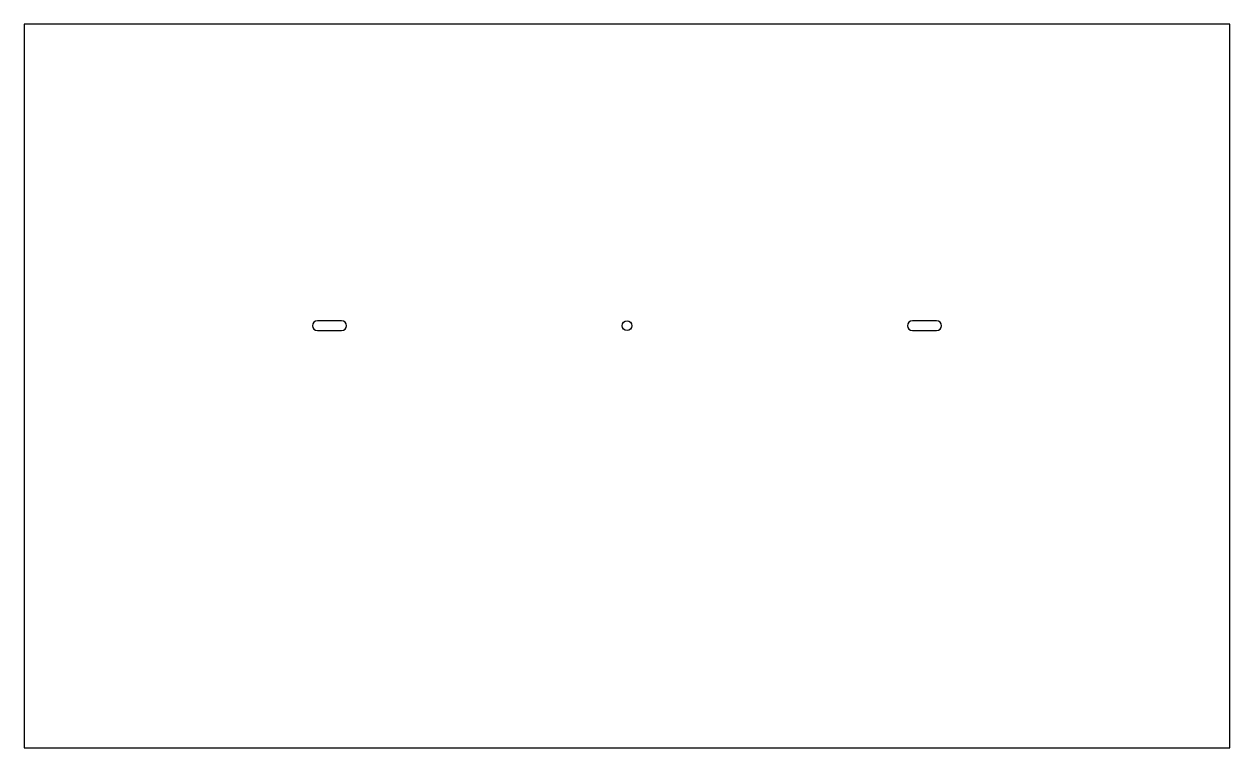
# Model space of a CAD drawing. Header units: millimetres. Extents: x -500 to 500, y -300 to 300.
import ezdxf

# ---------------------------------------------------------------- set-up
doc = ezdxf.new("R2010")
doc.units = ezdxf.units.MM

msp = doc.modelspace()

# ---------------------------------------------------------------- linework, layer by layer
at = {"color": 7, "linetype": 'Continuous', "lineweight": 25}
for p, q in [((-500, 300), (-500, -300)), ((500, 300), (-500, 300)), ((500, -300), (500, 300)), ((-236.731, 54.05), (-256.731, 54.05)), ((256.731, 54.05), (236.731, 54.05)), ((-256.731, 45.95), (-236.731, 45.95)), ((236.731, 45.95), (256.731, 45.95)), ((-500, -300), (500, -300))]:
    msp.add_line(p, q, dxfattribs=at)
msp.add_circle((0, 50), 4.05, dxfattribs=at)
for centre, start, end in [((-256.731, 50), 90, 270), ((-236.731, 50), 270, 90), ((236.731, 50), 90, 270), ((256.731, 50), 270, 90)]:
    msp.add_arc(centre, 4.05, start, end, dxfattribs=at)

doc.saveas('drawing.dxf')
